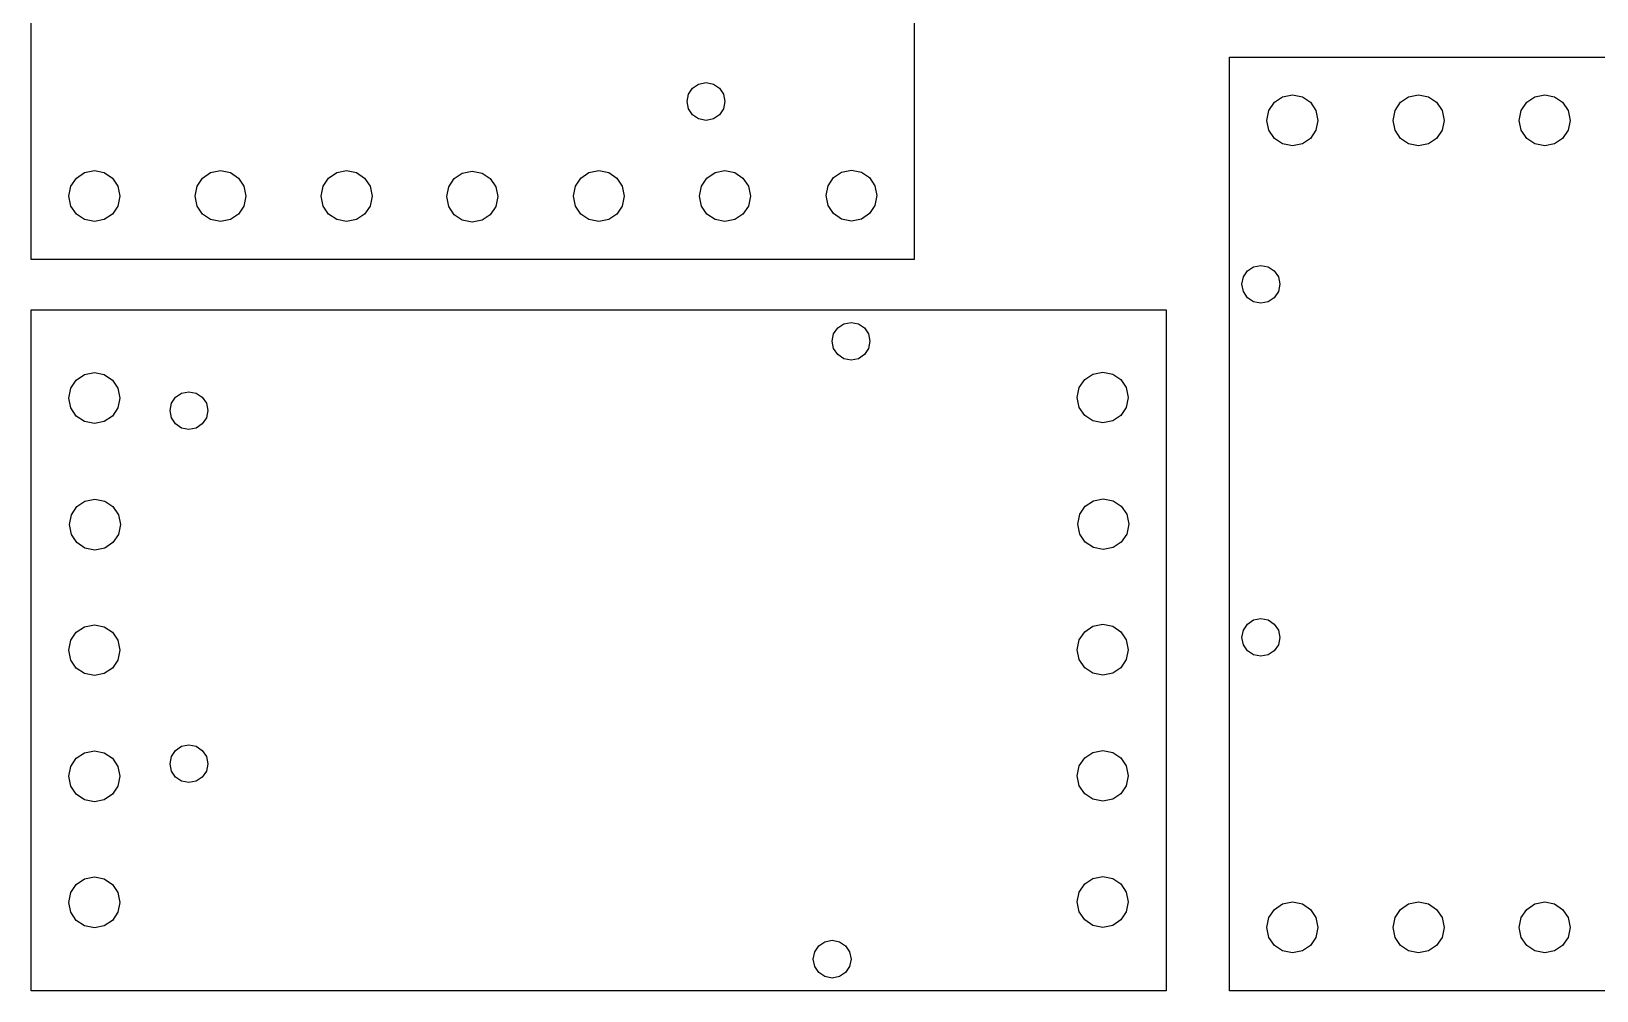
# Model space of a CAD drawing. Extents: x 0 to 450, y -1 to 305.
# Drawn here: x 0 to 124.1, y 0 to 76.1 of the extents above; entities that cross this region are included whole.
import ezdxf

# ---------------------------------------------------------------- set-up
doc = ezdxf.new("R2010")
doc.units = 0
doc.layers.add('Layer_1', color=7, linetype='CONTINUOUS')

msp = doc.modelspace()

# ---------------------------------------------------------------- linework, layer by layer
at = {"layer": 'Layer_1', "color": 7}
for points in [[(-0.000002, 132.009873), (70.000002, 132.009873), (70.000002, 57.990145), (-0.000002, 57.990145), (-0.000002, 132.009873)], [(95.000008, 74.017979), (185, 74.017979), (185, 0.000017), (95.000008, 0.000017), (95.000008, 74.017979)], [(99.999998, 66.994232), (99.214642, 67.153268), (98.573313, 67.586975), (98.140915, 68.230247), (97.98236, 69.017982), (98.140915, 69.805717), (98.573313, 70.44899), (99.214642, 70.882696), (99.999998, 71.041732), (100.785353, 70.882696), (101.426683, 70.44899), (101.85908, 69.805717), (102.017635, 69.017982), (101.85908, 68.230247), (101.426683, 67.586975), (100.785353, 67.153268), (99.999998, 66.994232)], [(109.999997, 66.994232), (109.214642, 67.153268), (108.573312, 67.586975), (108.140915, 68.230247), (107.982359, 69.017982), (108.140915, 69.805717), (108.573312, 70.44899), (109.214642, 70.882696), (109.999997, 71.041732), (110.785353, 70.882696), (111.426682, 70.44899), (111.859079, 69.805717), (112.017635, 69.017982), (111.859079, 68.230247), (111.426682, 67.586975), (110.785353, 67.153268), (109.999997, 66.994232)], [(119.999997, 66.994232), (119.214642, 67.153268), (118.573312, 67.586975), (118.140915, 68.230247), (117.982359, 69.017982), (118.140915, 69.805717), (118.573312, 70.44899), (119.214642, 70.882696), (119.999997, 71.041732), (120.785352, 70.882696), (121.426682, 70.44899), (121.859079, 69.805717), (122.017635, 69.017982), (121.859079, 68.230247), (121.426682, 67.586975), (120.785352, 67.153268), (119.999997, 66.994232)], [(5.000001, 60.986127), (4.214646, 61.145164), (3.573316, 61.57887), (3.140919, 62.222143), (2.982363, 63.009877), (3.140919, 63.797612), (3.573316, 64.440885), (4.214646, 64.874591), (5.000001, 65.033628), (5.785356, 64.874591), (6.426686, 64.440885), (6.859083, 63.797612), (7.017639, 63.009877), (6.859083, 62.222143), (6.426686, 61.57887), (5.785356, 61.145164), (5.000001, 60.986127)], [(15.000001, 60.986127), (14.214646, 61.145164), (13.573316, 61.57887), (13.140919, 62.222143), (12.982363, 63.009877), (13.140919, 63.797612), (13.573316, 64.440885), (14.214646, 64.874591), (15.000001, 65.033628), (15.785356, 64.874591), (16.426686, 64.440885), (16.859083, 63.797612), (17.017639, 63.009877), (16.859083, 62.222143), (16.426686, 61.57887), (15.785356, 61.145164), (15.000001, 60.986127)], [(25.000001, 60.986127), (24.214646, 61.145164), (23.573316, 61.57887), (23.140919, 62.222143), (22.982363, 63.009877), (23.140919, 63.797612), (23.573316, 64.440885), (24.214646, 64.874591), (25.000001, 65.033628), (25.785356, 64.874591), (26.426686, 64.440885), (26.859083, 63.797612), (27.017639, 63.009877), (26.859083, 62.222143), (26.426686, 61.57887), (25.785356, 61.145164), (25.000001, 60.986127)], [(34.961785, 60.945992), (34.17643, 61.105029), (33.5351, 61.538735), (33.102703, 62.182008), (32.944147, 62.969743), (33.102703, 63.757477), (33.5351, 64.40075), (34.17643, 64.834457), (34.961785, 64.993493), (35.74714, 64.834457), (36.38847, 64.40075), (36.820867, 63.757477), (36.979423, 62.969743), (36.820867, 62.182008), (36.38847, 61.538735), (35.74714, 61.105029), (34.961785, 60.945992)], [(45, 60.986127), (44.214645, 61.145164), (43.573315, 61.57887), (43.140918, 62.222143), (42.982362, 63.009877), (43.140918, 63.797612), (43.573315, 64.440885), (44.214645, 64.874591), (45, 65.033628), (45.785356, 64.874591), (46.426685, 64.440885), (46.859082, 63.797612), (47.017638, 63.009877), (46.859082, 62.222143), (46.426685, 61.57887), (45.785356, 61.145164), (45, 60.986127)], [(55.000003, 60.986127), (54.214648, 61.145164), (53.573318, 61.57887), (53.140921, 62.222143), (52.982365, 63.009877), (53.140921, 63.797612), (53.573318, 64.440885), (54.214648, 64.874591), (55.000003, 65.033628), (55.785358, 64.874591), (56.426688, 64.440885), (56.859085, 63.797612), (57.017641, 63.009877), (56.859085, 62.222143), (56.426688, 61.57887), (55.785358, 61.145164), (55.000003, 60.986127)], [(65.038218, 61.026262), (64.252863, 61.185298), (63.611533, 61.619005), (63.179136, 62.262277), (63.020581, 63.050012), (63.179136, 63.837747), (63.611533, 64.48102), (64.252863, 64.914726), (65.038218, 65.073762), (65.823574, 64.914726), (66.464903, 64.48102), (66.8973, 63.837747), (67.055856, 63.050012), (66.8973, 62.262277), (66.464903, 61.619005), (65.823574, 61.185298), (65.038218, 61.026262)], [(0, 54.000027), (90.000001, 54.000027), (90.000001, 0.000025), (0, 0.000025), (0, 54.000027)], [(7.023751, 47.000022), (6.864715, 46.214666), (6.431009, 45.573337), (5.787736, 45.14094), (5.000001, 44.982384), (4.212266, 45.14094), (3.568994, 45.573337), (3.135287, 46.214666), (2.976251, 47.000022), (3.135287, 47.785377), (3.568994, 48.426707), (4.212266, 48.859104), (5.000001, 49.017659), (5.787736, 48.859104), (6.431009, 48.426707), (6.864715, 47.785377), (7.023751, 47.000022)], [(86.983619, 47.038237), (86.824583, 46.252882), (86.390876, 45.611552), (85.747604, 45.179155), (84.959869, 45.0206), (84.172134, 45.179155), (83.528861, 45.611552), (83.095155, 46.252882), (82.936118, 47.038237), (83.095155, 47.823593), (83.528861, 48.464922), (84.172134, 48.897319), (84.959869, 49.055875), (85.747604, 48.897319), (86.390876, 48.464922), (86.824583, 47.823593), (86.983619, 47.038237)], [(7.063886, 36.961806), (6.90485, 36.176451), (6.471143, 35.535121), (5.827871, 35.102724), (5.040136, 34.944168), (4.252401, 35.102724), (3.609128, 35.535121), (3.175422, 36.176451), (3.016386, 36.961806), (3.175422, 37.747161), (3.609128, 38.388491), (4.252401, 38.820888), (5.040136, 38.979444), (5.827871, 38.820888), (6.471143, 38.388491), (6.90485, 37.747161), (7.063886, 36.961806)], [(87.023754, 37.000022), (86.864717, 36.214667), (86.431011, 35.573337), (85.787738, 35.14094), (85.000004, 34.982384), (84.212269, 35.14094), (83.568996, 35.573337), (83.13529, 36.214667), (82.976253, 37.000022), (83.13529, 37.785377), (83.568996, 38.426707), (84.212269, 38.859104), (85.000004, 39.01766), (85.787738, 38.859104), (86.431011, 38.426707), (86.864717, 37.785377), (87.023754, 37.000022)], [(7.023751, 27.000022), (6.864715, 26.214667), (6.431009, 25.573337), (5.787736, 25.14094), (5.000001, 24.982384), (4.212266, 25.14094), (3.568994, 25.573337), (3.135287, 26.214667), (2.976251, 27.000022), (3.135287, 27.785377), (3.568994, 28.426707), (4.212266, 28.859104), (5.000001, 29.01766), (5.787736, 28.859104), (6.431009, 28.426707), (6.864715, 27.785377), (7.023751, 27.000022)], [(86.983619, 27.038238), (86.824583, 26.252883), (86.390876, 25.611553), (85.747604, 25.179156), (84.959869, 25.0206), (84.172134, 25.179156), (83.528861, 25.611553), (83.095155, 26.252883), (82.936118, 27.038238), (83.095155, 27.823593), (83.528861, 28.464923), (84.172134, 28.89732), (84.959869, 29.055876), (85.747604, 28.89732), (86.390876, 28.464923), (86.824583, 27.823593), (86.983619, 27.038238)], [(7.023751, 17.000022), (6.864715, 16.214667), (6.431009, 15.573337), (5.787736, 15.14094), (5.000001, 14.982385), (4.212266, 15.14094), (3.568994, 15.573337), (3.135287, 16.214667), (2.976251, 17.000022), (3.135287, 17.785378), (3.568994, 18.426707), (4.212266, 18.859104), (5.000001, 19.01766), (5.787736, 18.859104), (6.431009, 18.426707), (6.864715, 17.785378), (7.023751, 17.000022)], [(86.983619, 17.038238), (86.824583, 16.252883), (86.390876, 15.611553), (85.747604, 15.179156), (84.959869, 15.0206), (84.172134, 15.179156), (83.528861, 15.611553), (83.095155, 16.252883), (82.936118, 17.038238), (83.095155, 17.823593), (83.528861, 18.464923), (84.172134, 18.89732), (84.959869, 19.055876), (85.747604, 18.89732), (86.390876, 18.464923), (86.824583, 17.823593), (86.983619, 17.038238)], [(7.023751, 7.000023), (6.864715, 6.214667), (6.431009, 5.573338), (5.787736, 5.140941), (5.000001, 4.982385), (4.212266, 5.140941), (3.568994, 5.573338), (3.135287, 6.214667), (2.976251, 7.000023), (3.135287, 7.785378), (3.568994, 8.426708), (4.212266, 8.859105), (5.000001, 9.01766), (5.787736, 8.859105), (6.431009, 8.426708), (6.864715, 7.785378), (7.023751, 7.000023)], [(86.983619, 7.038238), (86.824583, 6.252883), (86.390876, 5.611553), (85.747604, 5.179156), (84.959869, 5.020601), (84.172134, 5.179156), (83.528861, 5.611553), (83.095155, 6.252883), (82.936118, 7.038238), (83.095155, 7.823594), (83.528861, 8.464923), (84.172134, 8.89732), (84.959869, 9.055876), (85.747604, 8.89732), (86.390876, 8.464923), (86.824583, 7.823594), (86.983619, 7.038238)], [(99.999998, 2.994227), (99.214642, 3.153264), (98.573313, 3.58697), (98.140915, 4.230243), (97.98236, 5.017977), (98.140915, 5.805712), (98.573313, 6.448985), (99.214642, 6.882691), (99.999998, 7.041728), (100.785353, 6.882691), (101.426683, 6.448985), (101.85908, 5.805712), (102.017635, 5.017977), (101.85908, 4.230243), (101.426683, 3.58697), (100.785353, 3.153264), (99.999998, 2.994227)], [(109.999997, 2.994227), (109.214642, 3.153264), (108.573312, 3.58697), (108.140915, 4.230243), (107.982359, 5.017977), (108.140915, 5.805712), (108.573312, 6.448985), (109.214642, 6.882691), (109.999997, 7.041728), (110.785353, 6.882691), (111.426682, 6.448985), (111.859079, 5.805712), (112.017635, 5.017977), (111.859079, 4.230243), (111.426682, 3.58697), (110.785353, 3.153264), (109.999997, 2.994227)], [(119.999997, 2.994227), (119.214642, 3.153264), (118.573312, 3.58697), (118.140915, 4.230243), (117.982359, 5.017977), (118.140915, 5.805712), (118.573312, 6.448985), (119.214642, 6.882691), (119.999997, 7.041728), (120.785352, 6.882691), (121.426682, 6.448985), (121.859079, 5.805712), (122.017635, 5.017977), (121.859079, 4.230243), (121.426682, 3.58697), (120.785352, 3.153264), (119.999997, 2.994227)]]:
    msp.add_lwpolyline(points, dxfattribs=at)
at = {"layer": 'Layer_1', "color": 1}
for points in [[(55, 70.509878), (54.882122, 69.926012), (54.56066, 69.44922), (54.083867, 69.127758), (53.5, 69.009881), (52.916132, 69.127758), (52.43934, 69.44922), (52.117877, 69.926012), (52, 70.509878), (52.117877, 71.093748), (52.43934, 71.57054), (52.916132, 71.892002), (53.5, 72.009879), (54.083867, 71.892002), (54.56066, 71.57054), (54.882122, 71.093748), (55, 70.509878)], [(98.999999, 56.01798), (98.882122, 55.434114), (98.56066, 54.957322), (98.083867, 54.63586), (97.499999, 54.517983), (96.916131, 54.63586), (96.439339, 54.957322), (96.117877, 55.434114), (95.999999, 56.01798), (96.117877, 56.60185), (96.439339, 57.078642), (96.916131, 57.400104), (97.499999, 57.517981), (98.083867, 57.400104), (98.56066, 57.078642), (98.882122, 56.60185), (98.999999, 56.01798)], [(66.499999, 51.500021), (66.382122, 50.916156), (66.06066, 50.439364), (65.583867, 50.117902), (64.999999, 50.000024), (64.416132, 50.117902), (63.939339, 50.439364), (63.617877, 50.916156), (63.499999, 51.500021), (63.617877, 52.083891), (63.939339, 52.560683), (64.416132, 52.882145), (64.999999, 53.000023), (65.583867, 52.882145), (66.06066, 52.560683), (66.382122, 52.083891), (66.499999, 51.500021)], [(14.000001, 46.000021), (13.882124, 45.416155), (13.560662, 44.939363), (13.083869, 44.617901), (12.500001, 44.500024), (11.916134, 44.617901), (11.439341, 44.939363), (11.117879, 45.416155), (11.000001, 46.000021), (11.117879, 46.583891), (11.439341, 47.060683), (11.916134, 47.382145), (12.500001, 47.500022), (13.083869, 47.382145), (13.560662, 47.060683), (13.882124, 46.583891), (14.000001, 46.000021)], [(98.999999, 28.017979), (98.882122, 27.434114), (98.56066, 26.957322), (98.083867, 26.63586), (97.499999, 26.517982), (96.916131, 26.63586), (96.439339, 26.957322), (96.117877, 27.434114), (95.999999, 28.017979), (96.117877, 28.601849), (96.439339, 29.078641), (96.916131, 29.400103), (97.499999, 29.517981), (98.083867, 29.400103), (98.56066, 29.078641), (98.882122, 28.601849), (98.999999, 28.017979)], [(14.000001, 18.000022), (13.882124, 17.416156), (13.560662, 16.939364), (13.083869, 16.617902), (12.500001, 16.500025), (11.916134, 16.617902), (11.439341, 16.939364), (11.117879, 17.416156), (11.000001, 18.000022), (11.117879, 18.583892), (11.439341, 19.060684), (11.916134, 19.382146), (12.500001, 19.500023), (13.083869, 19.382146), (13.560662, 19.060684), (13.882124, 18.583892), (14.000001, 18.000022)], [(64.999999, 2.500022), (64.882122, 1.916156), (64.56066, 1.439364), (64.083867, 1.117902), (63.499999, 1.000025), (62.916132, 1.117902), (62.439339, 1.439364), (62.117877, 1.916156), (61.999999, 2.500022), (62.117877, 3.083892), (62.439339, 3.560683), (62.916132, 3.882146), (63.499999, 4.000023), (64.083867, 3.882146), (64.56066, 3.560683), (64.882122, 3.083892), (64.999999, 2.500022)]]:
    msp.add_lwpolyline(points, dxfattribs=at)

doc.saveas('drawing.dxf')
